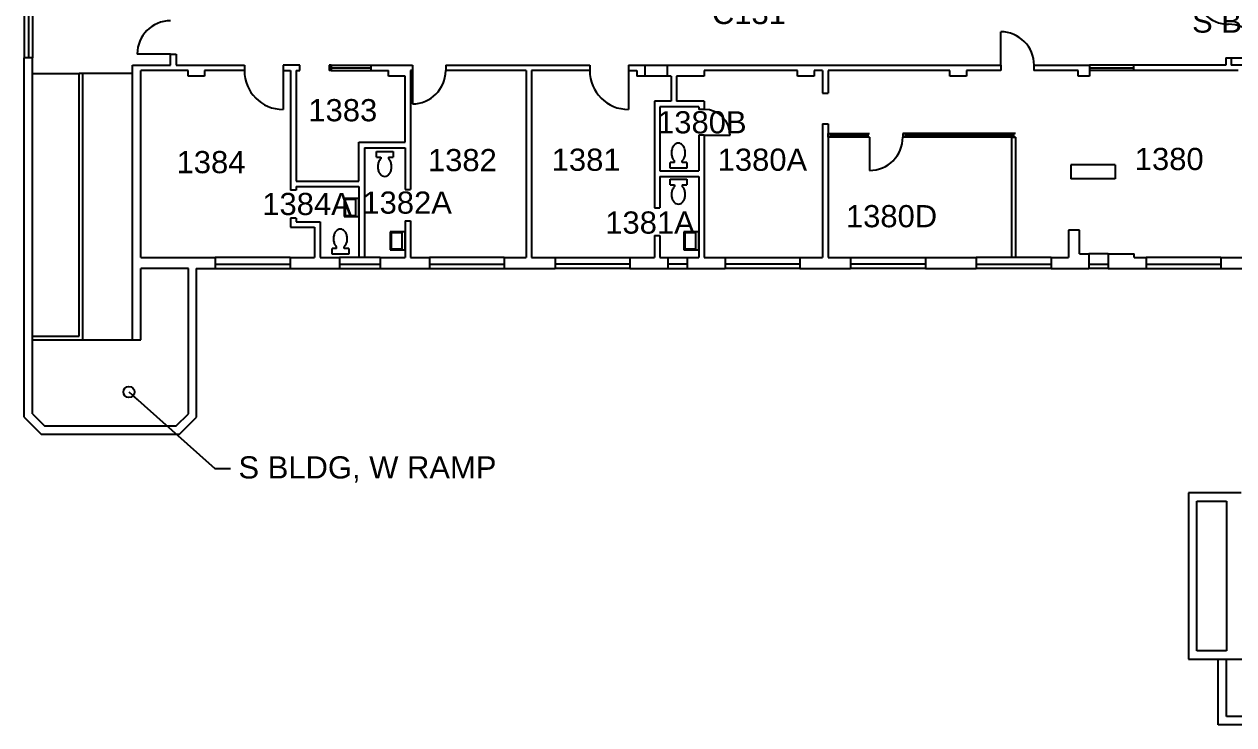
# Model space of a CAD drawing. Header units: inches. Extents: x -84 to 5907, y -479 to 3000.
# Drawn here: x 0 to 1310, y -315 to 443 of the extents above; entities that cross this region are included whole.
import ezdxf

# ---------------------------------------------------------------- set-up
doc = ezdxf.new("R2010")
doc.units = ezdxf.units.IN
doc.header["$LTSCALE"] = 48
doc.header["$MEASUREMENT"] = 0
doc.layers.get('0').update_dxf_attribs({"linetype": 'CONTINUOUS'})
for name, color, linetype in [('A-ANNO-RNUM', 4, 'CONTINUOUS'), ('A-ANNO-TEXT-STAIR', 4, 'CONTINUOUS'), ('A-DOOR', 2, 'CONTINUOUS'), ('A-FLOR-LEVL', 8, 'CONTINUOUS'), ('A-FLOR-PFIX', 2, 'CONTINUOUS'), ('A-FLOR-STRS', 2, 'CONTINUOUS'), ('A-GLAZ', 2, 'CONTINUOUS'), ('A-GLAZ-SILL', 1, 'CONTINUOUS'), ('A-WALL-FULL', 6, 'CONTINUOUS')]:
    doc.layers.add(name, color=color, linetype=linetype)
doc.styles.add('ARIAL', font='arial.ttf')
doc.styles.get("Standard").update_dxf_attribs({"font": 'SIMPLEX'})
doc.dimstyles.new('DIM1-4', dxfattribs={"dimscale": 48, "dimtxt": 0.09375, "dimasz": 0.125, "dimexe": 0.125, "dimexo": 0.09375, "dimgap": 0.046875, "dimtad": 1, "dimdec": 4, "dimzin": 7, "dimdsep": 46, "dimlunit": 4, "dimtxsty": 'Standard', "dimblk": 'TICK', "dimcen": 2.25, "dimdle": 1.5, "dimadec": 0, "dimazin": 0, "dimtfac": 1, "dimtdec": 4, "dimtix": 1, "dimtofl": 0, "dimtmove": 2, "dimatfit": 3, "dimldrblk": 'TICK', "dimfxl": 1, "dimtolj": 1, "dimtzin": 0, "dimarcsym": 0})

# ---------------------------------------------------------------- blocks, each defined once
blk = doc.blocks.new('TICK')
at = {"linetype": 'Continuous'}
blk.add_line((0.99, 0), (-0.99, 0), dxfattribs=at)
at = {"color": 11}
blk.add_line((-0.22, -0.22), (0.22, 0.22), dxfattribs=at)

msp = doc.modelspace()

# ---------------------------------------------------------------- linework, layer by layer
at = {"layer": 'A-DOOR'}
for p, q in [((1057.4, 399.1), (1057.4, 435.2)), ((158.4, 411.1), (122.4, 411.1)), ((1304.1, 407.1), (1340.4, 407.1)), ((280.4, 393.1), (280.4, 351.1)), ((420.4, 393.1), (420.4, 357.1)), ((654.4, 393.1), (654.4, 351.1)), ((736.4, 323.1), (764.4, 323.1)), ((915.4, 321.1), (915.4, 285.1))]:
    msp.add_line(p, q, dxfattribs=at)
for centre, radius, start, end in [((1304.1, 479.6), 36.3, 180, 270), ((158.4, 411.1), 36, 90, 180), ((1057.4, 399.1), 36.1, 0, 90), ((1304.1, 407.1), 36.3, 0, 90), ((280.4, 393.1), 42, 180, 270), ((420.4, 393.1), 36, 270, 0), ((654.4, 393.1), 42, 180, 270), ((736.4, 323.1), 28, 0, 90), ((915.4, 321.1), 36, 270, 0)]:
    msp.add_arc(centre, radius, start, end, dxfattribs=at)
at = {"layer": 'A-FLOR-LEVL'}
for p, q in [((9, 390.1), (59.4, 390.1)), ((117.4, 390.1), (63.4, 390.1)), ((63.4, 101.6), (117.4, 101.6))]:
    msp.add_line(p, q, dxfattribs=at)
at = {"layer": 'A-FLOR-PFIX'}
for p, q in [((381.4, 305.6), (399.4, 305.6)), ((381.4, 299.6), (381.4, 305.6)), ((399.4, 305.6), (399.4, 299.6)), ((381.4, 299.6), (386.2, 299.6)), ((386.2, 299.6), (386.2, 297.8)), ((394.6, 299.6), (394.6, 297.8)), ((394.6, 299.6), (399.4, 299.6)), ((699.4, 287.6), (699.4, 293.6)), ((704.2, 293.6), (699.4, 293.6)), ((704.2, 293.6), (704.2, 295.5)), ((712.6, 293.6), (712.6, 295.5)), ((717.4, 293.6), (712.6, 293.6)), ((717.4, 293.6), (717.4, 287.6)), ((717.4, 287.6), (699.4, 287.6)), ((699.4, 275.6), (717.4, 275.6)), ((699.4, 269.6), (699.4, 275.6)), ((717.4, 275.6), (717.4, 269.6)), ((699.4, 269.6), (704.2, 269.6)), ((704.2, 269.6), (704.2, 267.8)), ((712.6, 269.6), (712.6, 267.8)), ((712.6, 269.6), (717.4, 269.6)), ((362.4, 254.6), (346.4, 254.6)), ((346.4, 254.6), (346.4, 235.2)), ((359.2, 253.5), (347.5, 253.5)), ((347.5, 253.5), (347.5, 236.3)), ((359.2, 236.3), (359.2, 253.5)), ((362.4, 235.2), (362.4, 254.6)), ((347.5, 236.3), (359.2, 236.3)), ((346.4, 235.2), (362.4, 235.2)), ((412.4, 218.7), (396.4, 218.7)), ((396.4, 218.7), (396.4, 199.3)), ((409.2, 217.6), (397.5, 217.6)), ((397.5, 217.6), (397.5, 200.4)), ((409.2, 200.4), (409.2, 217.6)), ((412.4, 199.3), (412.4, 218.7)), ((730.4, 218.7), (714.4, 218.7)), ((714.4, 218.7), (714.4, 199.3)), ((727.2, 217.6), (715.5, 217.6)), ((715.5, 217.6), (715.5, 200.4)), ((727.2, 200.4), (727.2, 217.6)), ((730.4, 199.3), (730.4, 218.7)), ((333.4, 194.6), (333.4, 200.6)), ((338.2, 200.6), (333.4, 200.6)), ((338.2, 200.6), (338.2, 202.5)), ((346.6, 200.6), (346.6, 202.5)), ((351.4, 200.6), (346.6, 200.6)), ((351.4, 200.6), (351.4, 194.6)), ((396.4, 199.3), (412.4, 199.3)), ((397.5, 200.4), (409.2, 200.4)), ((714.4, 199.3), (730.4, 199.3)), ((715.5, 200.4), (727.2, 200.4)), ((351.4, 194.6), (333.4, 194.6))]:
    msp.add_line(p, q, dxfattribs=at)
for centre, radius, start, end in [((708.4, 309.2), 5.44, 59.8906, 120.1094), ((715.5, 304.1), 14.6, 163.5183, 196.4817), ((712, 305.2), 11, 144.4623, 163.5183), ((709.8, 306.7), 8.25, 120.1094, 144.4623), ((707, 306.7), 8.25, 35.5377, 59.8906), ((704.7, 305.2), 11, 16.4817, 35.5377), ((701.2, 304.1), 14.6, 0, 16.4817), ((704.9, 303.4), 11, 343.5183, 3.5158), ((393.9, 289.8), 11, 163.5183, 183.5158), ((397.5, 289.1), 14.6, 180, 196.4817), ((395, 289.5), 12.1, 144.4623, 163.5183), ((391.8, 291.7), 8.25, 133.1625, 144.4623), ((389, 291.7), 8.25, 35.5377, 46.8375), ((386.7, 290.2), 11, 16.4817, 35.5377), ((383.2, 289.1), 14.6, 0, 16.4817), ((383.2, 289.1), 14.6, 343.5183, 0), ((712, 303.1), 11, 196.4817, 215.5377), ((709.8, 301.5), 8.25, 215.5377, 226.8375), ((707, 301.5), 8.25, 313.1625, 324.4623), ((703.8, 303.8), 12.1, 324.4623, 343.5183), ((394, 288.1), 11, 196.4817, 215.5377), ((391.8, 286.5), 8.25, 215.5377, 239.8906), ((390.4, 284.1), 5.44, 239.8906, 300.1094), ((389, 286.5), 8.25, 300.1094, 324.4623), ((386.7, 288.1), 11, 324.4623, 343.5183), ((711.9, 259.8), 11, 163.5183, 183.5158), ((713, 259.5), 12.1, 144.4623, 163.5183), ((709.8, 261.7), 8.25, 133.1625, 144.4623), ((707, 261.7), 8.25, 35.5377, 46.8375), ((704.7, 260.2), 11, 16.4817, 35.5377), ((701.2, 259.1), 14.6, 0, 16.4817), ((715.5, 259.1), 14.6, 180, 196.4817), ((712, 258.1), 11, 196.4817, 215.5377), ((709.8, 256.5), 8.25, 215.5377, 239.8906), ((708.4, 254.1), 5.44, 239.8906, 300.1094), ((707, 256.5), 8.25, 300.1094, 324.4623), ((704.7, 258.1), 11, 324.4623, 343.5183), ((701.2, 259.1), 14.6, 343.5183, 0), ((349.5, 211.1), 14.6, 163.5183, 196.4817), ((346, 212.2), 11, 144.4623, 163.5183), ((343.8, 213.7), 8.25, 120.1094, 144.4623), ((342.4, 216.2), 5.44, 59.8906, 120.1094), ((341, 213.7), 8.25, 35.5377, 59.8906), ((338.7, 212.2), 11, 16.4817, 35.5377), ((335.2, 211.1), 14.6, 0, 16.4817), ((338.9, 210.4), 11, 343.5183, 3.5158), ((346, 210.1), 11, 196.4817, 215.5377), ((343.8, 208.5), 8.25, 215.5377, 226.8375), ((341, 208.5), 8.25, 313.1625, 324.4623), ((337.8, 210.8), 12.1, 324.4623, 343.5183)]:
    msp.add_arc(centre, radius, start, end, dxfattribs=at)
at = {"layer": 'A-FLOR-STRS'}
for p, q in [((1317.8, -63.9), (1260.8, -63.9)), ((1260.8, -63.9), (1260.8, -243.9)), ((1269.8, -234.9), (1269.8, -72.9)), ((1269.8, -72.9), (1301.8, -72.9)), ((1301.8, -72.9), (1301.8, -234.9)), ((1301.8, -234.9), (1269.8, -234.9)), ((1260.8, -243.9), (1364.8, -243.9)), ((1292.8, -314.9), (1292.8, -243.9)), ((1301.8, -305.9), (1301.8, -243.9)), ((1364.8, -305.9), (1301.8, -305.9)), ((1373.8, -314.9), (1292.8, -314.9))]:
    msp.add_line(p, q, dxfattribs=at)
at = {"layer": 'A-GLAZ'}
for p, q in [((4.5, 479), (4.5, 407)), ((332.4, 396.1), (375.4, 396.1)), ((1153.4, 396.1), (1201.4, 396.1)), ((872.4, 323.1), (913.4, 323.1)), ((953.4, 323.1), (1071.4, 323.1)), ((206.9, 183.5), (287.9, 183.5)), ((341.4, 183.5), (385.4, 183.5)), ((438.9, 183.5), (519.9, 183.5)), ((655.9, 183.5), (574.9, 183.5)), ((717.9, 183.5), (696.9, 183.5)), ((839.9, 183.5), (758.9, 183.5)), ((975.9, 183.5), (894.9, 183.5)), ((1030.9, 183.5), (1111.9, 183.5)), ((1152.9, 183.5), (1173.9, 183.5)), ((1214.9, 183.5), (1295.9, 183.5))]:
    msp.add_line(p, q, dxfattribs=at)
at = {"layer": 'A-GLAZ-SILL'}
for p, q in [((0, 479), (0, 407)), ((9, 479), (9, 407)), ((332.4, 399.1), (375.4, 399.1)), ((332.4, 393.1), (375.4, 393.1)), ((1201.4, 399.1), (1153.4, 399.1)), ((1201.4, 393.1), (1153.4, 393.1)), ((1073.4, 325.1), (951.4, 325.1)), ((1073.4, 321.1), (951.4, 321.1)), ((287.9, 191), (206.9, 191)), ((385.4, 191), (341.4, 191)), ((519.9, 191), (438.9, 191)), ((574.9, 191), (655.9, 191)), ((696.9, 191), (717.9, 191)), ((758.9, 191), (839.9, 191)), ((894.9, 191), (975.9, 191)), ((1111.9, 191), (1030.9, 191)), ((1173.9, 195), (1152.9, 195)), ((1295.9, 191), (1214.9, 191)), ((206.9, 179), (287.9, 179)), ((341.4, 179), (385.4, 179)), ((438.9, 179), (519.9, 179)), ((655.9, 179), (574.9, 179)), ((696.9, 179), (717.9, 179)), ((839.9, 179), (758.9, 179)), ((975.9, 179), (894.9, 179)), ((1111.9, 179), (1030.9, 179)), ((1173.9, 179), (1152.9, 179))]:
    msp.add_line(p, q, dxfattribs=at)
for points in [[(915.4, 321.1), (870.4, 321.1), (870.4, 325.1), (915.4, 325.1)], [(913.4, 325.1), (913.4, 321.1)], [(951.4, 325.1), (951.4, 321.1)], [(981.4, 325.1), (981.4, 321.1)], [(1011.4, 325.1), (1011.4, 321.1)], [(1041.4, 325.1), (1041.4, 321.1)], [(1071.4, 325.1), (1071.4, 321.1)]]:
    msp.add_lwpolyline(points, dxfattribs=at)
for points in [[(872.4, 325.1, 0, 0, 0), (872.4, 321.1, 2, 2, 0), (872.4, 321.1, 0, 0, 0)], [(915.4, 325.1, 0, 0, 0), (915.4, 321.1, 2, 2, 0), (915.4, 321.1, 0, 0, 0)], [(953.4, 325.1, 0, 0, 0), (953.4, 321.1, 2, 2, 0), (953.4, 321.1, 0, 0, 0)], [(983.4, 325.1, 0, 0, 0), (983.4, 321.1, 2, 2, 0), (983.4, 321.1, 0, 0, 0)], [(1013.4, 325.1, 0, 0, 0), (1013.4, 321.1, 2, 2, 0), (1013.4, 321.1, 0, 0, 0)], [(1043.4, 325.1, 0, 0, 0), (1043.4, 321.1, 2, 2, 0), (1043.4, 321.1, 0, 0, 0)], [(1073.4, 325.1, 0, 0, 0), (1073.4, 321.1, 2, 2, 0), (1073.4, 321.1, 0, 0, 0)]]:
    msp.add_lwpolyline(points, format="xyseb", dxfattribs=at)
at = {"layer": 'A-WALL-FULL'}
for p, q in [((0, 18), (0, 407)), ((9, 407), (0, 407)), ((9, 21.7), (9, 407)), ((158.4, 411.1), (164.4, 411.1)), ((158.4, 399.1), (158.4, 411.1)), ((164.4, 411.1), (164.4, 399.1)), ((1301.1, 407.1), (1301.1, 399.1)), ((1301.1, 407.1), (1307.1, 407.1)), ((1307.1, 407.1), (1307.1, 399.1)), ((117.4, 399.1), (158.4, 399.1)), ((117.4, 101.6), (117.4, 399.1)), ((177.4, 393.1), (126.4, 393.1)), ((126.4, 191), (126.4, 393.1)), ((164.4, 399.1), (238.4, 399.1)), ((177.4, 387.1), (177.4, 393.1)), ((195.4, 393.1), (195.4, 387.1)), ((238.4, 393.1), (195.4, 393.1)), ((238.4, 399.1), (238.4, 393.1)), ((280.4, 399.1), (280.4, 393.1)), ((298.4, 399.1), (280.4, 399.1)), ((280.4, 393.1), (288.4, 393.1)), ((288.4, 393.1), (288.4, 263.6)), ((294.4, 393.1), (298.4, 393.1)), ((294.4, 393.1), (294.4, 273.6)), ((298.4, 393.1), (298.4, 399.1)), ((332.4, 399.1), (330.4, 399.1)), ((330.4, 399.1), (330.4, 393.1)), ((332.4, 393.1), (330.4, 393.1)), ((332.4, 399.1), (332.4, 393.1)), ((375.4, 399.1), (420.4, 399.1)), ((375.4, 399.1), (375.4, 393.1)), ((375.4, 393.1), (394.4, 393.1)), ((394.4, 387.1), (394.4, 393.1)), ((420.4, 393.1), (418.4, 393.1)), ((418.4, 393.1), (418.4, 264.6)), ((420.4, 399.1), (420.4, 393.1)), ((456.4, 399.1), (612.4, 399.1)), ((456.4, 399.1), (456.4, 393.1)), ((543.4, 393.1), (456.4, 393.1)), ((543.4, 393.1), (543.4, 191)), ((549.4, 393.1), (549.4, 191)), ((612.4, 393.1), (549.4, 393.1)), ((612.4, 399.1), (612.4, 393.1)), ((654.4, 399.1), (1057.4, 399.1)), ((654.4, 399.1), (654.4, 393.1)), ((654.4, 393.1), (663.4, 393.1)), ((663.4, 393.1), (663.4, 387.1)), ((672.4, 387.1), (672.4, 399.1)), ((696.4, 399.1), (696.4, 387.1)), ((736.4, 393.1), (736.4, 387.1)), ((837.4, 393.1), (736.4, 393.1)), ((837.4, 387.1), (837.4, 393.1)), ((855.4, 393.1), (855.4, 387.1)), ((864.4, 393.1), (855.4, 393.1)), ((864.4, 393.1), (864.4, 368.6)), ((1002.4, 393.1), (870.4, 393.1)), ((870.4, 393.1), (870.4, 368.6)), ((1002.4, 387.1), (1002.4, 393.1)), ((1020.4, 393.1), (1020.4, 387.1)), ((1057.4, 393.1), (1020.4, 393.1)), ((1057.4, 399.1), (1057.4, 393.1)), ((1093.4, 399.1), (1093.4, 393.1)), ((1093.4, 399.1), (1153.4, 399.1)), ((1141.4, 393.1), (1093.4, 393.1)), ((1141.4, 387.1), (1141.4, 393.1)), ((1153.4, 399.1), (1153.4, 387.1)), ((1301.1, 399.1), (1201.4, 399.1)), ((1201.4, 393.1), (1201.4, 399.1)), ((1314.4, 393.1), (1201.4, 393.1)), ((1427.9, 399.1), (1307.1, 399.1)), ((63.4, 390.1), (59.4, 390.1)), ((59.4, 105.6), (59.4, 390.1)), ((63.4, 101.6), (63.4, 390.1)), ((195.4, 387.1), (177.4, 387.1)), ((412.4, 387.1), (394.4, 387.1)), ((412.4, 315.6), (412.4, 387.1)), ((700.4, 387.1), (663.4, 387.1)), ((700.4, 387.1), (700.4, 360.1)), ((706.4, 387.1), (706.4, 360.1)), ((736.4, 387.1), (706.4, 387.1)), ((855.4, 387.1), (837.4, 387.1)), ((1020.4, 387.1), (1002.4, 387.1)), ((1153.4, 387.1), (1141.4, 387.1)), ((864.4, 368.6), (870.4, 368.6)), ((700.4, 360.1), (682.4, 360.1)), ((682.4, 360.1), (682.4, 244.6)), ((688.4, 354.1), (688.4, 284.6)), ((730.4, 354.1), (688.4, 354.1)), ((736.4, 360.1), (706.4, 360.1)), ((730.4, 354.1), (730.4, 351.1)), ((736.4, 360.1), (736.4, 351.1)), ((736.4, 351.1), (730.4, 351.1)), ((864.4, 335.6), (864.4, 191)), ((864.4, 335.6), (870.4, 335.6)), ((870.4, 335.6), (870.4, 191)), ((362.4, 315.6), (412.4, 315.6)), ((362.4, 273.6), (362.4, 315.6)), ((730.4, 323.1), (730.4, 284.6)), ((736.4, 323.1), (730.4, 323.1)), ((736.4, 323.1), (736.4, 191)), ((1069.4, 321.1), (1073.4, 321.1)), ((1069.4, 191), (1069.4, 321.1)), ((1073.4, 321.1), (1073.4, 191)), ((368.4, 309.6), (412.4, 309.6)), ((368.4, 309.6), (368.4, 191)), ((412.4, 309.6), (412.4, 264.6)), ((1133.4, 291.1), (1133.4, 276.1)), ((1181.4, 291.1), (1133.4, 291.1)), ((1181.4, 291.1), (1181.4, 276.1)), ((688.4, 284.6), (730.4, 284.6)), ((688.4, 278.6), (688.4, 244.6)), ((688.4, 278.6), (730.4, 278.6)), ((730.4, 278.6), (730.4, 191)), ((1181.4, 276.1), (1133.4, 276.1)), ((294.4, 263.6), (288.4, 263.6)), ((294.4, 273.6), (362.4, 273.6)), ((294.4, 267.6), (294.4, 263.6)), ((294.4, 267.6), (362.4, 267.6)), ((362.4, 267.6), (362.4, 191)), ((412.4, 264.6), (418.4, 264.6)), ((682.4, 244.6), (688.4, 244.6)), ((288.4, 233.6), (288.4, 223.6)), ((294.4, 233.6), (288.4, 233.6)), ((288.4, 223.6), (314.4, 223.6)), ((294.4, 233.6), (294.4, 229.6)), ((294.4, 229.6), (320.4, 229.6)), ((314.4, 223.6), (314.4, 191)), ((320.4, 229.6), (320.4, 191)), ((412.4, 230.6), (412.4, 191)), ((412.4, 230.6), (418.4, 230.6)), ((418.4, 230.6), (418.4, 191)), ((682.4, 214.6), (682.4, 191)), ((682.4, 214.6), (688.4, 214.6)), ((688.4, 214.6), (688.4, 191)), ((1130.9, 220.6), (1130.9, 191)), ((1142.9, 220.6), (1130.9, 220.6)), ((1142.9, 195), (1142.9, 220.6)), ((126.4, 191), (206.9, 191)), ((206.9, 191), (206.9, 179)), ((287.9, 191), (314.4, 191)), ((287.9, 191), (287.9, 179)), ((320.4, 191), (341.4, 191)), ((341.4, 191), (341.4, 179)), ((385.4, 191), (412.4, 191)), ((385.4, 191), (385.4, 179)), ((418.4, 191), (438.9, 191)), ((438.9, 191), (438.9, 179)), ((519.9, 191), (543.4, 191)), ((519.9, 191), (519.9, 179)), ((549.4, 191), (574.9, 191)), ((574.9, 191), (574.9, 179)), ((655.9, 191), (682.4, 191)), ((655.9, 191), (655.9, 179)), ((688.4, 191), (696.9, 191)), ((696.9, 191), (696.9, 179)), ((717.9, 191), (717.9, 179)), ((717.9, 191), (730.4, 191)), ((736.4, 191), (758.9, 191)), ((758.9, 191), (758.9, 179)), ((839.9, 191), (864.4, 191)), ((839.9, 191), (839.9, 179)), ((870.4, 191), (894.9, 191)), ((894.9, 191), (894.9, 179)), ((975.9, 191), (1030.9, 191)), ((975.9, 191), (975.9, 179)), ((1030.9, 191), (1030.9, 179)), ((1111.9, 191), (1130.9, 191)), ((1111.9, 191), (1111.9, 179)), ((1142.9, 195), (1152.9, 195)), ((1152.9, 195), (1152.9, 179)), ((1173.9, 195), (1201.9, 195)), ((1173.9, 195), (1173.9, 179)), ((1201.9, 191), (1201.9, 195)), ((1201.9, 191), (1214.9, 191)), ((1214.9, 191), (1214.9, 179)), ((1295.9, 191), (1326.8, 191)), ((1295.9, 191), (1295.9, 179)), ((177.8, 179), (126.4, 179)), ((126.4, 101.6), (126.4, 179)), ((177.8, 21.7), (177.8, 179)), ((186.4, 179), (206.9, 179)), ((186.7, 18), (186.7, 179)), ((287.9, 179), (341.4, 179)), ((385.4, 179), (438.9, 179)), ((519.9, 179), (574.9, 179)), ((655.9, 179), (696.9, 179)), ((717.9, 179), (758.9, 179)), ((839.9, 179), (894.9, 179)), ((975.9, 179), (1030.9, 179)), ((1111.9, 179), (1152.9, 179)), ((1173.9, 179), (1326.8, 179)), ((9.4, 105.6), (59.4, 105.6)), ((9.4, 101.6), (63.4, 101.6)), ((117.4, 101.6), (126.4, 101.6)), ((9, 21.7), (22.1, 8.6)), ((164.7, 8.6), (177.8, 21.7)), ((22.1, 8.6), (164.7, 8.6))]:
    msp.add_line(p, q, dxfattribs=at)
msp.add_lwpolyline([(0, 18), (18.3, -0.4), (168.3, -0.4), (186.7, 18)], dxfattribs=at)

# ---------------------------------------------------------------- texts
at = {"layer": 'A-ANNO-RNUM', "style": 'ARIAL'}
for s, p in [('C131', (744.7, 443.5)), ('1383', (307.7, 338.3)), ('1380B', (685.3, 325.2)), ('1384', (165, 282.1)), ('1382', (437.2, 284.3)), ('1381', (571.2, 284.7)), ('1380A', (750.9, 284.7)), ('1380', (1202.6, 285.5)), ('1382A', (366.2, 238.3)), ('1384A', (257.8, 236.8)), ('1381A', (629.2, 216.7)), ('1380D', (889.8, 223.6))]:
    msp.add_text(s, height=24, dxfattribs=at).set_placement(p)
at = {"layer": 'A-ANNO-TEXT-STAIR', "style": 'ARIAL'}
for s, p in [('S BLDG, CTR STAIR', (1264.6, 434.2)), ('S BLDG, W RAMP', (232, -48.3))]:
    msp.add_text(s, height=24, dxfattribs=at).set_placement(p)

# ---------------------------------------------------------------- leaders
at = {"layer": 'A-ANNO-TEXT-STAIR'}
msp.add_leader([(113.4, 45.3), (206.5, -37.4), (223.5, -37.4)], dimstyle='DIM1-4', override={"dimscale": 96, "dimgap": 0, "dimtad": 0, "dimldrblk": 'DotBlank'}, dxfattribs=at)

doc.saveas('drawing.dxf')
